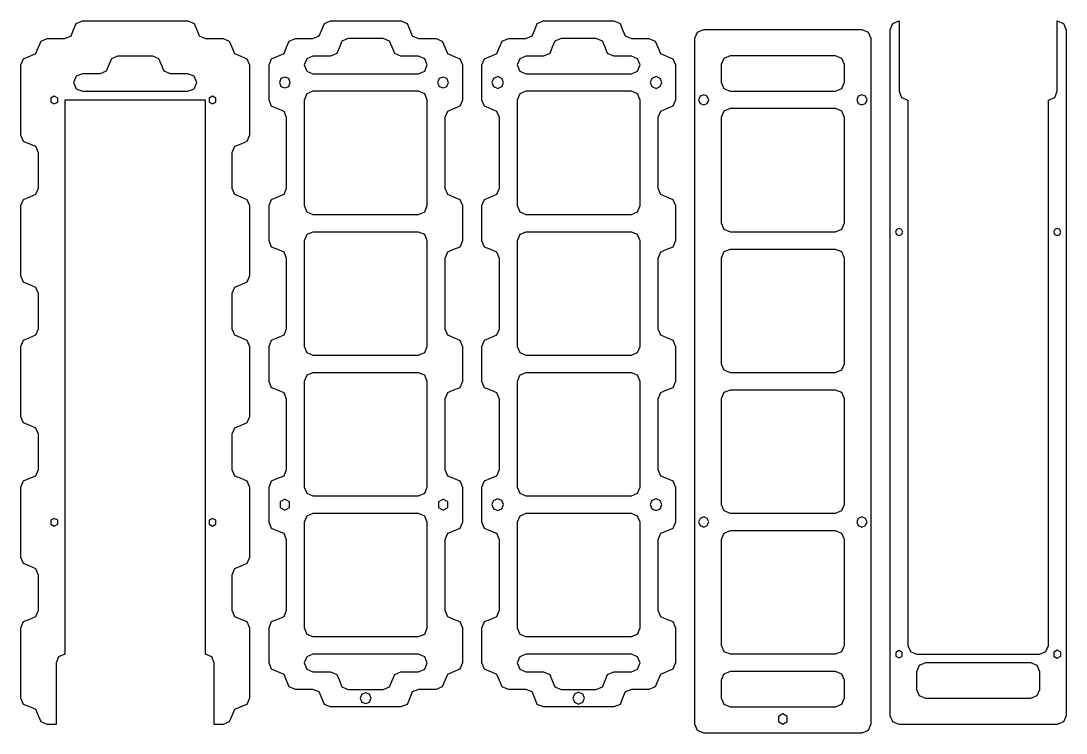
# Model space of a CAD drawing. Extents: x 1 to 198, y -191 to -1.
# Drawn here: x 75 to 182, y -189.7 to -116.9 of the extents above; entities that cross this region are included whole.
import ezdxf

# ---------------------------------------------------------------- set-up
doc = ezdxf.new("R2010")
doc.units = 0

msp = doc.modelspace()

# ---------------------------------------------------------------- linework, layer by layer
at = {"layer": '39', "color": 18}
for points in [[(78.632406, -187.067007), (78.632406, -187.967013), (78.632406, -188.867019), (77.732406, -188.867019), (77.096009, -188.603412), (76.832408, -187.967013), (76.568806, -187.330613), (75.932408, -187.067007), (75.29602, -186.80341), (75.03241, -186.167028), (75.03241, -185.267023), (75.03241, -184.367017), (75.03241, -183.467012), (75.03241, -182.567033), (75.03241, -181.667027), (75.03241, -180.767022), (75.03241, -179.867016), (75.03241, -178.967037), (75.296011, -178.330638), (75.932408, -178.067031), (76.568806, -177.803426), (76.832408, -177.167026), (76.832408, -176.26702), (76.832408, -175.367041), (76.832408, -174.467036), (76.832408, -173.56703), (76.568806, -172.93063), (75.932408, -172.667025), (75.29602, -172.403428), (75.03241, -171.767046), (75.03241, -170.86704), (75.03241, -169.967035), (75.03241, -169.067029), (75.03241, -168.16705), (75.03241, -167.267044), (75.03241, -166.367039), (75.03241, -165.467033), (75.03241, -164.567054), (75.296011, -163.930655), (75.932408, -163.667049), (76.568806, -163.403443), (76.832408, -162.767043), (76.832408, -161.867038), (76.832408, -160.967059), (76.832408, -160.067053), (76.832408, -159.167048), (76.568806, -158.530648), (75.932408, -158.267042), (75.29602, -158.003445), (75.03241, -157.367063), (75.03241, -156.467057), (75.03241, -155.567052), (75.03241, -154.667073), (75.03241, -153.767067), (75.03241, -152.867062), (75.03241, -151.967056), (75.03241, -151.067077), (75.03241, -150.167072), (75.296011, -149.530672), (75.932408, -149.267066), (76.568806, -149.003461), (76.832408, -148.367061), (76.832408, -147.467081), (76.832408, -146.567076), (76.832408, -145.66707), (76.832408, -144.767065), (76.568797, -144.130682), (75.932408, -143.867086), (75.296011, -143.603479), (75.03241, -142.96708), (75.03241, -142.067075), (75.03241, -141.167069), (75.03241, -140.26709), (75.03241, -139.367085), (75.03241, -138.467079), (75.03241, -137.567074), (75.03241, -136.667094), (75.03241, -135.767089), (75.296011, -135.13069), (75.932408, -134.867083), (76.568806, -134.603478), (76.832408, -133.967078), (76.832408, -133.067099), (76.832408, -132.167093), (76.832408, -131.267088), (76.832408, -130.367082), (76.568797, -129.730699), (75.932408, -129.467103), (75.296011, -129.203497), (75.03241, -128.567098), (75.03241, -127.667092), (75.03241, -126.767087), (75.03241, -125.867107), (75.03241, -124.967102), (75.03241, -124.067096), (75.03241, -123.167091), (75.03241, -122.267112), (75.03241, -121.367106), (75.296011, -120.730707), (75.932408, -120.467101), (76.568806, -120.203495), (76.832408, -119.567095), (77.096018, -118.930713), (77.732406, -118.667116), (78.632406, -118.667116), (79.532404, -118.667116), (80.168802, -118.403511), (80.432404, -117.767111), (80.696005, -117.130711), (81.332401, -116.867105), (82.232402, -116.867105), (83.132399, -116.867105), (84.0324, -116.867105), (84.932397, -116.867105), (85.832395, -116.867105), (86.732395, -116.867105), (87.632395, -116.867105), (88.532393, -116.867105), (89.43239, -116.867105), (90.332391, -116.867105), (91.232388, -116.867105), (92.132388, -116.867105), (92.768785, -117.130711), (93.032386, -117.767111), (93.295988, -118.403511), (93.932386, -118.667116), (94.832384, -118.667116), (95.732384, -118.667116), (96.368772, -118.930713), (96.632382, -119.567095), (96.895983, -120.203495), (97.532382, -120.467101), (98.168779, -120.730707), (98.43238, -121.367106), (98.43238, -122.267112), (98.43238, -123.167091), (98.43238, -124.067096), (98.43238, -124.967102), (98.43238, -125.867107), (98.43238, -126.767087), (98.43238, -127.667092), (98.43238, -128.567098), (98.168779, -129.203497), (97.532382, -129.467103), (96.895993, -129.730699), (96.632382, -130.367082), (96.632382, -131.267088), (96.632382, -132.167093), (96.632382, -133.067099), (96.632382, -133.967078), (96.895983, -134.603478), (97.532382, -134.867083), (98.168779, -135.13069), (98.43238, -135.767089), (98.43238, -136.667094), (98.43238, -137.567074), (98.43238, -138.467079), (98.43238, -139.367085), (98.43238, -140.26709), (98.43238, -141.167069), (98.43238, -142.067075), (98.43238, -142.96708), (98.168779, -143.603479), (97.532382, -143.867086), (96.895993, -144.130682), (96.632382, -144.767065), (96.632382, -145.66707), (96.632382, -146.567076), (96.632382, -147.467081), (96.632382, -148.367061), (96.895983, -149.003461), (97.532382, -149.267066), (98.168779, -149.530672), (98.43238, -150.167072), (98.43238, -151.067077), (98.43238, -151.967056), (98.43238, -152.867062), (98.43238, -153.767067), (98.43238, -154.667073), (98.43238, -155.567052), (98.43238, -156.467057), (98.43238, -157.367063), (98.168769, -158.003445), (97.532382, -158.267042), (96.895983, -158.530648), (96.632382, -159.167048), (96.632382, -160.067053), (96.632382, -160.967059), (96.632382, -161.867038), (96.632382, -162.767043), (96.895983, -163.403443), (97.532382, -163.667049), (98.168779, -163.930655), (98.43238, -164.567054), (98.43238, -165.467033), (98.43238, -166.367039), (98.43238, -167.267044), (98.43238, -168.16705), (98.43238, -169.067029), (98.43238, -169.967035), (98.43238, -170.86704), (98.43238, -171.767046), (98.168769, -172.403428), (97.532382, -172.667025), (96.895983, -172.93063), (96.632382, -173.56703), (96.632382, -174.467036), (96.632382, -175.367041), (96.632382, -176.26702), (96.632382, -177.167026), (96.895983, -177.803426), (97.532382, -178.067031), (98.168779, -178.330638), (98.43238, -178.967037), (98.43238, -179.867016), (98.43238, -180.767022), (98.43238, -181.667027), (98.43238, -182.567033), (98.43238, -183.467012), (98.43238, -184.367017), (98.43238, -185.267023), (98.43238, -186.167028), (98.168769, -186.80341), (97.532382, -187.067007), (96.895983, -187.330613), (96.632382, -187.967013), (96.368781, -188.603412), (95.732384, -188.867019), (94.832384, -188.867019), (94.832384, -187.967013), (94.832384, -187.067007), (94.832384, -186.167028), (94.832384, -185.267023), (94.832384, -184.367017), (94.832384, -183.467012), (94.832384, -182.567033), (94.568783, -181.930634), (93.932386, -181.667027), (93.932386, -180.767022), (93.932386, -179.867016), (93.932386, -178.967037), (93.932386, -178.067031), (93.932386, -177.167026), (93.932386, -176.26702), (93.932386, -175.367041), (93.932386, -174.467036), (93.932386, -173.56703), (93.932386, -172.667025), (93.932386, -171.767046), (93.932386, -170.86704), (93.932386, -169.967035), (93.932386, -169.067029), (93.932386, -168.16705), (93.932386, -167.267044), (93.932386, -166.367039), (93.932386, -165.467033), (93.932386, -164.567054), (93.932386, -163.667049), (93.932386, -162.767043), (93.932386, -161.867038), (93.932386, -160.967059), (93.932386, -160.067053), (93.932386, -159.167048), (93.932386, -158.267042), (93.932386, -157.367063), (93.932386, -156.467057), (93.932386, -155.567052), (93.932386, -154.667073), (93.932386, -153.767067), (93.932386, -152.867062), (93.932386, -151.967056), (93.932386, -151.067077), (93.932386, -150.167072), (93.932386, -149.267066), (93.932386, -148.367061), (93.932386, -147.467081), (93.932386, -146.567076), (93.932386, -145.66707), (93.932386, -144.767065), (93.932386, -143.867086), (93.932386, -142.96708), (93.932386, -142.067075), (93.932386, -141.167069), (93.932386, -140.26709), (93.932386, -139.367085), (93.932386, -138.467079), (93.932386, -137.567074), (93.932386, -136.667094), (93.932386, -135.767089), (93.932386, -134.867083), (93.932386, -133.967078), (93.932386, -133.067099), (93.932386, -132.167093), (93.932386, -131.267088), (93.932386, -130.367082), (93.932386, -129.467103), (93.932386, -128.567098), (93.932386, -127.667092), (93.932386, -126.767087), (93.932386, -125.867107), (93.932386, -124.967102), (93.032386, -124.967102), (92.132388, -124.967102), (91.232388, -124.967102), (90.332391, -124.967102), (89.43239, -124.967102), (88.532393, -124.967102), (87.632395, -124.967102), (86.732395, -124.967102), (85.832395, -124.967102), (84.932397, -124.967102), (84.0324, -124.967102), (83.132399, -124.967102), (82.232402, -124.967102), (81.332401, -124.967102), (80.432404, -124.967102), (79.532404, -124.967102), (79.532404, -125.867107), (79.532404, -126.767087), (79.532404, -127.667092), (79.532404, -128.567098), (79.532404, -129.467103), (79.532404, -130.367082), (79.532404, -131.267088), (79.532404, -132.167093), (79.532404, -133.067099), (79.532404, -133.967078), (79.532404, -134.867083), (79.532404, -135.767089), (79.532404, -136.667094), (79.532404, -137.567074), (79.532404, -138.467079), (79.532404, -139.367085), (79.532404, -140.26709), (79.532404, -141.167069), (79.532404, -142.067075), (79.532404, -142.96708), (79.532404, -143.867086), (79.532404, -144.767065), (79.532404, -145.66707), (79.532404, -146.567076), (79.532404, -147.467081), (79.532404, -148.367061), (79.532404, -149.267066), (79.532404, -150.167072), (79.532404, -151.067077), (79.532404, -151.967056), (79.532404, -152.867062), (79.532404, -153.767067), (79.532404, -154.667073), (79.532404, -155.567052), (79.532404, -156.467057), (79.532404, -157.367063), (79.532404, -158.267042), (79.532404, -159.167048), (79.532404, -160.067053), (79.532404, -160.967059), (79.532404, -161.867038), (79.532404, -162.767043), (79.532404, -163.667049), (79.532404, -164.567054), (79.532404, -165.467033), (79.532404, -166.367039), (79.532404, -167.267044), (79.532404, -168.16705), (79.532404, -169.067029), (79.532404, -169.967035), (79.532404, -170.86704), (79.532404, -171.767046), (79.532404, -172.667025), (79.532404, -173.56703), (79.532404, -174.467036), (79.532404, -175.367041), (79.532404, -176.26702), (79.532404, -177.167026), (79.532404, -178.067031), (79.532404, -178.967037), (79.532404, -179.867016), (79.532404, -180.767022), (79.532404, -181.667027), (78.896007, -181.930634), (78.632406, -182.567033), (78.632406, -183.467012), (78.632406, -184.367017), (78.632406, -185.267023), (78.632406, -186.167028), (78.632406, -187.067007)], [(107.63237, -187.067007), (106.732369, -187.067007), (106.095982, -186.80341), (105.832372, -186.167028), (105.56877, -185.530628), (104.932372, -185.267023), (104.032374, -185.267023), (103.132374, -185.267023), (102.495977, -185.003416), (102.232376, -184.367017), (101.968774, -183.730617), (101.332376, -183.467012), (100.695988, -183.203415), (100.432378, -182.567033), (100.432378, -181.667027), (100.432378, -180.767022), (100.432378, -179.867016), (100.432378, -178.967037), (100.695979, -178.330638), (101.332376, -178.067031), (101.968774, -177.803426), (102.232376, -177.167026), (102.232376, -176.26702), (102.232376, -175.367041), (102.232376, -174.467036), (102.232376, -173.56703), (102.232376, -172.667025), (102.232376, -171.767046), (102.232376, -170.86704), (102.232376, -169.967035), (101.968774, -169.330635), (101.332376, -169.067029), (100.695988, -168.803432), (100.432378, -168.16705), (100.432378, -167.267044), (100.432378, -166.367039), (100.432378, -165.467033), (100.432378, -164.567054), (100.695979, -163.930655), (101.332376, -163.667049), (101.968774, -163.403443), (102.232376, -162.767043), (102.232376, -161.867038), (102.232376, -160.967059), (102.232376, -160.067053), (102.232376, -159.167048), (102.232376, -158.267042), (102.232376, -157.367063), (102.232376, -156.467057), (102.232376, -155.567052), (101.968765, -154.930669), (101.332376, -154.667073), (100.695979, -154.403466), (100.432378, -153.767067), (100.432378, -152.867062), (100.432378, -151.967056), (100.432378, -151.067077), (100.432378, -150.167072), (100.695979, -149.530672), (101.332376, -149.267066), (101.968774, -149.003461), (102.232376, -148.367061), (102.232376, -147.467081), (102.232376, -146.567076), (102.232376, -145.66707), (102.232376, -144.767065), (102.232376, -143.867086), (102.232376, -142.96708), (102.232376, -142.067075), (102.232376, -141.167069), (101.968765, -140.530686), (101.332376, -140.26709), (100.695979, -140.003484), (100.432378, -139.367085), (100.432378, -138.467079), (100.432378, -137.567074), (100.432378, -136.667094), (100.432378, -135.767089), (100.695979, -135.13069), (101.332376, -134.867083), (101.968774, -134.603478), (102.232376, -133.967078), (102.232376, -133.067099), (102.232376, -132.167093), (102.232376, -131.267088), (102.232376, -130.367082), (102.232376, -129.467103), (102.232376, -128.567098), (102.232376, -127.667092), (102.232376, -126.767087), (101.968765, -126.130704), (101.332376, -125.867107), (100.695979, -125.603501), (100.432378, -124.967102), (100.432378, -124.067096), (100.432378, -123.167091), (100.432378, -122.267112), (100.432378, -121.367106), (100.695979, -120.730707), (101.332376, -120.467101), (101.968774, -120.203495), (102.232376, -119.567095), (102.495986, -118.930713), (103.132374, -118.667116), (104.032374, -118.667116), (104.932372, -118.667116), (105.56877, -118.403511), (105.832372, -117.767111), (106.095973, -117.130711), (106.732369, -116.867105), (107.63237, -116.867105), (108.532367, -116.867105), (109.432368, -116.867105), (110.332365, -116.867105), (111.232363, -116.867105), (112.132363, -116.867105), (113.032363, -116.867105), (113.932361, -116.867105), (114.568758, -117.130711), (114.832358, -117.767111), (115.09596, -118.403511), (115.732359, -118.667116), (116.632356, -118.667116), (117.532356, -118.667116), (118.168744, -118.930713), (118.432354, -119.567095), (118.695956, -120.203495), (119.332354, -120.467101), (119.968751, -120.730707), (120.232352, -121.367106), (120.232352, -122.267112), (120.232352, -123.167091), (120.232352, -124.067096), (120.232352, -124.967102), (119.968751, -125.603501), (119.332354, -125.867107), (118.695965, -126.130704), (118.432354, -126.767087), (118.432354, -127.667092), (118.432354, -128.567098), (118.432354, -129.467103), (118.432354, -130.367082), (118.432354, -131.267088), (118.432354, -132.167093), (118.432354, -133.067099), (118.432354, -133.967078), (118.695956, -134.603478), (119.332354, -134.867083), (119.968751, -135.13069), (120.232352, -135.767089), (120.232352, -136.667094), (120.232352, -137.567074), (120.232352, -138.467079), (120.232352, -139.367085), (119.968751, -140.003484), (119.332354, -140.26709), (118.695965, -140.530686), (118.432354, -141.167069), (118.432354, -142.067075), (118.432354, -142.96708), (118.432354, -143.867086), (118.432354, -144.767065), (118.432354, -145.66707), (118.432354, -146.567076), (118.432354, -147.467081), (118.432354, -148.367061), (118.695956, -149.003461), (119.332354, -149.267066), (119.968751, -149.530672), (120.232352, -150.167072), (120.232352, -151.067077), (120.232352, -151.967056), (120.232352, -152.867062), (120.232352, -153.767067), (119.968751, -154.403466), (119.332354, -154.667073), (118.695965, -154.930669), (118.432354, -155.567052), (118.432354, -156.467057), (118.432354, -157.367063), (118.432354, -158.267042), (118.432354, -159.167048), (118.432354, -160.067053), (118.432354, -160.967059), (118.432354, -161.867038), (118.432354, -162.767043), (118.695956, -163.403443), (119.332354, -163.667049), (119.968751, -163.930655), (120.232352, -164.567054), (120.232352, -165.467033), (120.232352, -166.367039), (120.232352, -167.267044), (120.232352, -168.16705), (119.968742, -168.803432), (119.332354, -169.067029), (118.695956, -169.330635), (118.432354, -169.967035), (118.432354, -170.86704), (118.432354, -171.767046), (118.432354, -172.667025), (118.432354, -173.56703), (118.432354, -174.467036), (118.432354, -175.367041), (118.432354, -176.26702), (118.432354, -177.167026), (118.695956, -177.803426), (119.332354, -178.067031), (119.968751, -178.330638), (120.232352, -178.967037), (120.232352, -179.867016), (120.232352, -180.767022), (120.232352, -181.667027), (120.232352, -182.567033), (119.968742, -183.203415), (119.332354, -183.467012), (118.695956, -183.730617), (118.432354, -184.367017), (118.168753, -185.003416), (117.532356, -185.267023), (116.632356, -185.267023), (115.732359, -185.267023), (115.09596, -185.530628), (114.832358, -186.167028), (114.568748, -186.80341), (113.932361, -187.067007), (113.032363, -187.067007), (112.132363, -187.067007), (111.232363, -187.067007), (110.332365, -187.067007), (109.432368, -187.067007), (108.532367, -187.067007), (107.63237, -187.067007)], [(129.432342, -187.067007), (128.532342, -187.067007), (127.895954, -186.80341), (127.632344, -186.167028), (127.368742, -185.530628), (126.732344, -185.267023), (125.832346, -185.267023), (124.932346, -185.267023), (124.295949, -185.003416), (124.032349, -184.367017), (123.768747, -183.730617), (123.132348, -183.467012), (122.495961, -183.203415), (122.232351, -182.567033), (122.232351, -181.667027), (122.232351, -180.767022), (122.232351, -179.867016), (122.232351, -178.967037), (122.495951, -178.330638), (123.132348, -178.067031), (123.768747, -177.803426), (124.032349, -177.167026), (124.032349, -176.26702), (124.032349, -175.367041), (124.032349, -174.467036), (124.032349, -173.56703), (124.032349, -172.667025), (124.032349, -171.767046), (124.032349, -170.86704), (124.032349, -169.967035), (123.768747, -169.330635), (123.132348, -169.067029), (122.495961, -168.803432), (122.232351, -168.16705), (122.232351, -167.267044), (122.232351, -166.367039), (122.232351, -165.467033), (122.232351, -164.567054), (122.495951, -163.930655), (123.132348, -163.667049), (123.768747, -163.403443), (124.032349, -162.767043), (124.032349, -161.867038), (124.032349, -160.967059), (124.032349, -160.067053), (124.032349, -159.167048), (124.032349, -158.267069), (124.032349, -157.367063), (124.032349, -156.467057), (124.032349, -155.567052), (123.768737, -154.930669), (123.132348, -154.667073), (122.495951, -154.403466), (122.232351, -153.767067), (122.232351, -152.867062), (122.232351, -151.967056), (122.232351, -151.067077), (122.232351, -150.167072), (122.495951, -149.530672), (123.132348, -149.267066), (123.768747, -149.003461), (124.032349, -148.367061), (124.032349, -147.467081), (124.032349, -146.567076), (124.032349, -145.66707), (124.032349, -144.767065), (124.032349, -143.867086), (124.032349, -142.96708), (124.032349, -142.067075), (124.032349, -141.167069), (123.768737, -140.530686), (123.132348, -140.26709), (122.495951, -140.003484), (122.232351, -139.367085), (122.232351, -138.467079), (122.232351, -137.567074), (122.232351, -136.667094), (122.232351, -135.767089), (122.495951, -135.13069), (123.132348, -134.867083), (123.768747, -134.603478), (124.032349, -133.967078), (124.032349, -133.067099), (124.032349, -132.167093), (124.032349, -131.267088), (124.032349, -130.367082), (124.032349, -129.467103), (124.032349, -128.567098), (124.032349, -127.667092), (124.032349, -126.767087), (123.768737, -126.130704), (123.132348, -125.867107), (122.495951, -125.603501), (122.232351, -124.967102), (122.232351, -124.067096), (122.232351, -123.167091), (122.232351, -122.267112), (122.232351, -121.367106), (122.495951, -120.730707), (123.132348, -120.467101), (123.768747, -120.203495), (124.032349, -119.567095), (124.295959, -118.930713), (124.932346, -118.667116), (125.832346, -118.667116), (126.732344, -118.667116), (127.368742, -118.403511), (127.632344, -117.767111), (127.895945, -117.130711), (128.532342, -116.867105), (129.432342, -116.867105), (130.33234, -116.867105), (131.23234, -116.867105), (132.132337, -116.867105), (133.032338, -116.867105), (133.932335, -116.867105), (134.832336, -116.867105), (135.732333, -116.867105), (136.36873, -117.130711), (136.632331, -117.767111), (136.895932, -118.403511), (137.532331, -118.667116), (138.432331, -118.667116), (139.332329, -118.667116), (139.968716, -118.930713), (140.232326, -119.567095), (140.495928, -120.203495), (141.132327, -120.467101), (141.768723, -120.730707), (142.032324, -121.367106), (142.032324, -122.267112), (142.032324, -123.167091), (142.032324, -124.067096), (142.032324, -124.967102), (141.768723, -125.603501), (141.132327, -125.867107), (140.495937, -126.130704), (140.232326, -126.767087), (140.232326, -127.667092), (140.232326, -128.567098), (140.232326, -129.467103), (140.232326, -130.367082), (140.232326, -131.267088), (140.232326, -132.167093), (140.232326, -133.067099), (140.232326, -133.967078), (140.495928, -134.603478), (141.132327, -134.867083), (141.768723, -135.13069), (142.032324, -135.767089), (142.032324, -136.667094), (142.032324, -137.567074), (142.032324, -138.467079), (142.032324, -139.367085), (141.768723, -140.003484), (141.132327, -140.26709), (140.495937, -140.530686), (140.232326, -141.167069), (140.232326, -142.067075), (140.232326, -142.96708), (140.232326, -143.867086), (140.232326, -144.767065), (140.232326, -145.66707), (140.232326, -146.567076), (140.232326, -147.467081), (140.232326, -148.367061), (140.495928, -149.003461), (141.132327, -149.267066), (141.768723, -149.530672), (142.032324, -150.167072), (142.032324, -151.067077), (142.032324, -151.967056), (142.032324, -152.867062), (142.032324, -153.767067), (141.768723, -154.403466), (141.132327, -154.667073), (140.495937, -154.930669), (140.232326, -155.567052), (140.232326, -156.467057), (140.232326, -157.367063), (140.232326, -158.267069), (140.232326, -159.167048), (140.232326, -160.067053), (140.232326, -160.967059), (140.232326, -161.867038), (140.232326, -162.767043), (140.495928, -163.403443), (141.132327, -163.667049), (141.768723, -163.930655), (142.032324, -164.567054), (142.032324, -165.467033), (142.032324, -166.367039), (142.032324, -167.267044), (142.032324, -168.16705), (141.768714, -168.803432), (141.132327, -169.067029), (140.495928, -169.330635), (140.232326, -169.967035), (140.232326, -170.86704), (140.232326, -171.767046), (140.232326, -172.667025), (140.232326, -173.56703), (140.232326, -174.467036), (140.232326, -175.367041), (140.232326, -176.26702), (140.232326, -177.167026), (140.495928, -177.803426), (141.132327, -178.067031), (141.768723, -178.330638), (142.032324, -178.967037), (142.032324, -179.867016), (142.032324, -180.767022), (142.032324, -181.667027), (142.032324, -182.567033), (141.768714, -183.203415), (141.132327, -183.467012), (140.495928, -183.730617), (140.232326, -184.367017), (139.968726, -185.003416), (139.332329, -185.267023), (138.432331, -185.267023), (137.532331, -185.267023), (136.895932, -185.530628), (136.632331, -186.167028), (136.368721, -186.80341), (135.732333, -187.067007), (134.832336, -187.067007), (133.932335, -187.067007), (133.032338, -187.067007), (132.132337, -187.067007), (131.23234, -187.067007), (130.33234, -187.067007), (129.432342, -187.067007)], [(181.132276, -117.767111), (181.132276, -116.867105), (181.768674, -117.130711), (182.032276, -117.767111), (182.032276, -118.667116), (182.032276, -119.567095), (182.032276, -120.467101), (182.032276, -121.367106), (182.032276, -122.267112), (182.032276, -123.167091), (182.032276, -124.067096), (182.032276, -124.967102), (182.032276, -125.867107), (182.032276, -126.767087), (182.032276, -127.667092), (182.032276, -128.567098), (182.032276, -129.467103), (182.032276, -130.367082), (182.032276, -131.267088), (182.032276, -132.167093), (182.032276, -133.067099), (182.032276, -133.967078), (182.032276, -134.867083), (182.032276, -135.767089), (182.032276, -136.667094), (182.032276, -137.567074), (182.032276, -138.467079), (182.032276, -139.367085), (182.032276, -140.26709), (182.032276, -141.167069), (182.032276, -142.067075), (182.032276, -142.96708), (182.032276, -143.867086), (182.032276, -144.767065), (182.032276, -145.66707), (182.032276, -146.567076), (182.032276, -147.467081), (182.032276, -148.367061), (182.032276, -149.267066), (182.032276, -150.167072), (182.032276, -151.067077), (182.032276, -151.967056), (182.032276, -152.867062), (182.032276, -153.767067), (182.032276, -154.667073), (182.032276, -155.567052), (182.032276, -156.467057), (182.032276, -157.367063), (182.032276, -158.267069), (182.032276, -159.167048), (182.032276, -160.067053), (182.032276, -160.967059), (182.032276, -161.867064), (182.032276, -162.767043), (182.032276, -163.667049), (182.032276, -164.567054), (182.032276, -165.46706), (182.032276, -166.367039), (182.032276, -167.267044), (182.032276, -168.16705), (182.032276, -169.067056), (182.032276, -169.967035), (182.032276, -170.86704), (182.032276, -171.767046), (182.032276, -172.667051), (182.032276, -173.56703), (182.032276, -174.467036), (182.032276, -175.367041), (182.032276, -176.267047), (182.032276, -177.167026), (182.032276, -178.067031), (182.032276, -178.967037), (182.032276, -179.867043), (182.032276, -180.767022), (182.032276, -181.667027), (182.032276, -182.567033), (182.032276, -183.467038), (182.032276, -184.367017), (182.032276, -185.267023), (182.032276, -186.167028), (182.032276, -187.067034), (182.032276, -187.967013), (181.768674, -188.603413), (181.132276, -188.867019), (180.232278, -188.867019), (179.332278, -188.867019), (178.43228, -188.867019), (177.53228, -188.867019), (176.632282, -188.867019), (175.732282, -188.867019), (174.832285, -188.867019), (173.932284, -188.867019), (173.032287, -188.867019), (172.132286, -188.867019), (171.232289, -188.867019), (170.332289, -188.867019), (169.432291, -188.867019), (168.532293, -188.867019), (167.632293, -188.867019), (166.732293, -188.867019), (165.832295, -188.867019), (164.932298, -188.867019), (164.295899, -188.603413), (164.032297, -187.967013), (164.032297, -187.067034), (164.032297, -186.167028), (164.032297, -185.267023), (164.032297, -184.367017), (164.032297, -183.467038), (164.032297, -182.567033), (164.032297, -181.667027), (164.032297, -180.767022), (164.032297, -179.867043), (164.032297, -178.967037), (164.032297, -178.067031), (164.032297, -177.167026), (164.032297, -176.267047), (164.032297, -175.367041), (164.032297, -174.467036), (164.032297, -173.56703), (164.032297, -172.667051), (164.032297, -171.767046), (164.032297, -170.86704), (164.032297, -169.967035), (164.032297, -169.067056), (164.032297, -168.16705), (164.032297, -167.267044), (164.032297, -166.367039), (164.032297, -165.46706), (164.032297, -164.567054), (164.032297, -163.667049), (164.032297, -162.767043), (164.032297, -161.867064), (164.032297, -160.967059), (164.032297, -160.067053), (164.032297, -159.167048), (164.032297, -158.267069), (164.032297, -157.367063), (164.032297, -156.467057), (164.032297, -155.567052), (164.032297, -154.667073), (164.032297, -153.767067), (164.032297, -152.867062), (164.032297, -151.967056), (164.032297, -151.067077), (164.032297, -150.167072), (164.032297, -149.267066), (164.032297, -148.367061), (164.032297, -147.467081), (164.032297, -146.567076), (164.032297, -145.66707), (164.032297, -144.767065), (164.032297, -143.867086), (164.032297, -142.96708), (164.032297, -142.067075), (164.032297, -141.167069), (164.032297, -140.26709), (164.032297, -139.367085), (164.032297, -138.467079), (164.032297, -137.567074), (164.032297, -136.667094), (164.032297, -135.767089), (164.032297, -134.867083), (164.032297, -133.967078), (164.032297, -133.067099), (164.032297, -132.167093), (164.032297, -131.267088), (164.032297, -130.367082), (164.032297, -129.467103), (164.032297, -128.567098), (164.032297, -127.667092), (164.032297, -126.767087), (164.032297, -125.867107), (164.032297, -124.967102), (164.032297, -124.067096), (164.032297, -123.167091), (164.032297, -122.267112), (164.032297, -121.367106), (164.032297, -120.467101), (164.032297, -119.567095), (164.032297, -118.667116), (164.032297, -117.767111), (164.295899, -117.130711), (164.932298, -116.867105), (164.932298, -117.767111), (164.932298, -118.667116), (164.932298, -119.567095), (164.932298, -120.467101), (164.932298, -121.367106), (164.932298, -122.267112), (164.932298, -123.167091), (164.932298, -124.067096), (165.195899, -124.703496), (165.832295, -124.967102), (165.832295, -125.867107), (165.832295, -126.767087), (165.832295, -127.667092), (165.832295, -128.567098), (165.832295, -129.467103), (165.832295, -130.367082), (165.832295, -131.267088), (165.832295, -132.167093), (165.832295, -133.067099), (165.832295, -133.967078), (165.832295, -134.867083), (165.832295, -135.767089), (165.832295, -136.667094), (165.832295, -137.567074), (165.832295, -138.467079), (165.832295, -139.367085), (165.832295, -140.26709), (165.832295, -141.167069), (165.832295, -142.067075), (165.832295, -142.96708), (165.832295, -143.867086), (165.832295, -144.767065), (165.832295, -145.66707), (165.832295, -146.567076), (165.832295, -147.467081), (165.832295, -148.367061), (165.832295, -149.267066), (165.832295, -150.167072), (165.832295, -151.067077), (165.832295, -151.967056), (165.832295, -152.867062), (165.832295, -153.767067), (165.832295, -154.667073), (165.832295, -155.567052), (165.832295, -156.467057), (165.832295, -157.367063), (165.832295, -158.267069), (165.832295, -159.167048), (165.832295, -160.067053), (165.832295, -160.967059), (165.832295, -161.867064), (165.832295, -162.767043), (165.832295, -163.667049), (165.832295, -164.567054), (165.832295, -165.46706), (165.832295, -166.367039), (165.832295, -167.267044), (165.832295, -168.16705), (165.832295, -169.067056), (165.832295, -169.967035), (165.832295, -170.86704), (165.832295, -171.767046), (165.832295, -172.667051), (165.832295, -173.56703), (165.832295, -174.467036), (165.832295, -175.367041), (165.832295, -176.267047), (165.832295, -177.167026), (165.832295, -178.067031), (165.832295, -178.967037), (165.832295, -179.867043), (165.832295, -180.767022), (166.095896, -181.403421), (166.732293, -181.667027), (167.632293, -181.667027), (168.532293, -181.667027), (169.432291, -181.667027), (170.332289, -181.667027), (171.232289, -181.667027), (172.132286, -181.667027), (173.032287, -181.667027), (173.932284, -181.667027), (174.832285, -181.667027), (175.732282, -181.667027), (176.632282, -181.667027), (177.53228, -181.667027), (178.43228, -181.667027), (179.332278, -181.667027), (179.968676, -181.403422), (180.232278, -180.767022), (180.232278, -179.867043), (180.232278, -178.967037), (180.232278, -178.067031), (180.232278, -177.167026), (180.232278, -176.267047), (180.232278, -175.367041), (180.232278, -174.467036), (180.232278, -173.56703), (180.232278, -172.667051), (180.232278, -171.767046), (180.232278, -170.86704), (180.232278, -169.967035), (180.232278, -169.067056), (180.232278, -168.16705), (180.232278, -167.267044), (180.232278, -166.367039), (180.232278, -165.46706), (180.232278, -164.567054), (180.232278, -163.667049), (180.232278, -162.767043), (180.232278, -161.867064), (180.232278, -160.967059), (180.232278, -160.067053), (180.232278, -159.167048), (180.232278, -158.267069), (180.232278, -157.367063), (180.232278, -156.467057), (180.232278, -155.567052), (180.232278, -154.667073), (180.232278, -153.767067), (180.232278, -152.867062), (180.232278, -151.967056), (180.232278, -151.067077), (180.232278, -150.167072), (180.232278, -149.267066), (180.232278, -148.367061), (180.232278, -147.467081), (180.232278, -146.567076), (180.232278, -145.66707), (180.232278, -144.767065), (180.232278, -143.867086), (180.232278, -142.96708), (180.232278, -142.067075), (180.232278, -141.167069), (180.232278, -140.26709), (180.232278, -139.367085), (180.232278, -138.467079), (180.232278, -137.567074), (180.232278, -136.667094), (180.232278, -135.767089), (180.232278, -134.867083), (180.232278, -133.967078), (180.232278, -133.067099), (180.232278, -132.167093), (180.232278, -131.267088), (180.232278, -130.367082), (180.232278, -129.467103), (180.232278, -128.567098), (180.232278, -127.667092), (180.232278, -126.767087), (180.232278, -125.867107), (180.232278, -124.967102), (180.868675, -124.703496), (181.132276, -124.067096), (181.132276, -123.167091), (181.132276, -122.267112), (181.132276, -121.367106), (181.132276, -120.467101), (181.132276, -119.567095), (181.132276, -118.667116), (181.132276, -117.767111)], [(104.932372, -122.267112), (105.832372, -122.267112), (106.732369, -122.267112), (107.63237, -122.267112), (108.532367, -122.267112), (109.432368, -122.267112), (110.332365, -122.267112), (111.232363, -122.267112), (112.132363, -122.267112), (113.032363, -122.267112), (113.932361, -122.267112), (114.832358, -122.267112), (115.732359, -122.267112), (116.368755, -122.003505), (116.632356, -121.367106), (116.368755, -120.730707), (115.732359, -120.467101), (114.832358, -120.467101), (113.932361, -120.467101), (113.295964, -120.203494), (113.032363, -119.567095), (112.768752, -118.930712), (112.132363, -118.667116), (111.232363, -118.667116), (110.332365, -118.667116), (109.432368, -118.667116), (108.532367, -118.667116), (107.89598, -118.930713), (107.63237, -119.567095), (107.368768, -120.203495), (106.732369, -120.467101), (105.832372, -120.467101), (104.932372, -120.467101), (104.295975, -120.730707), (104.032374, -121.367106), (104.295975, -122.003505), (104.932372, -122.267112)], [(126.732344, -122.267112), (127.632344, -122.267112), (128.532342, -122.267112), (129.432342, -122.267112), (130.33234, -122.267112), (131.23234, -122.267112), (132.132337, -122.267112), (133.032338, -122.267112), (133.932335, -122.267112), (134.832336, -122.267112), (135.732333, -122.267112), (136.632331, -122.267112), (137.532331, -122.267112), (138.168729, -122.003506), (138.432331, -121.367106), (138.168729, -120.730706), (137.532331, -120.467101), (136.632331, -120.467101), (135.732333, -120.467101), (135.095936, -120.203494), (134.832336, -119.567095), (134.568724, -118.930712), (133.932335, -118.667116), (133.032338, -118.667116), (132.132337, -118.667116), (131.23234, -118.667116), (130.33234, -118.667116), (129.695952, -118.930713), (129.432342, -119.567095), (129.16874, -120.203495), (128.532342, -120.467101), (127.632344, -120.467101), (126.732344, -120.467101), (126.095947, -120.730707), (125.832346, -121.367106), (126.095947, -122.003505), (126.732344, -122.267112)], [(144.932321, -189.740883), (144.295924, -189.477277), (144.032323, -188.840878), (144.032323, -187.940872), (144.032323, -187.040867), (144.032323, -186.140888), (144.032323, -185.240882), (144.032323, -184.340877), (144.032323, -183.440871), (144.032323, -182.540892), (144.032323, -181.640886), (144.032323, -180.740881), (144.032323, -179.840875), (144.032323, -178.940896), (144.032323, -178.040891), (144.032323, -177.140885), (144.032323, -176.24088), (144.032323, -175.340901), (144.032323, -174.440895), (144.032323, -173.540889), (144.032323, -172.640884), (144.032323, -171.740905), (144.032323, -170.840899), (144.032323, -169.940894), (144.032323, -169.040888), (144.032323, -168.140909), (144.032323, -167.240904), (144.032323, -166.340898), (144.032323, -165.440893), (144.032323, -164.540914), (144.032323, -163.640908), (144.032323, -162.740902), (144.032323, -161.840897), (144.032323, -160.940918), (144.032323, -160.040912), (144.032323, -159.140907), (144.032323, -158.240901), (144.032323, -157.340922), (144.032323, -156.440917), (144.032323, -155.540911), (144.032323, -154.640906), (144.032323, -153.740927), (144.032323, -152.840921), (144.032323, -151.940915), (144.032323, -151.04091), (144.032323, -150.140931), (144.032323, -149.240925), (144.032323, -148.34092), (144.032323, -147.440914), (144.032323, -146.540935), (144.032323, -145.64093), (144.032323, -144.740924), (144.032323, -143.840919), (144.032323, -142.940939), (144.032323, -142.040934), (144.032323, -141.140928), (144.032323, -140.240923), (144.032323, -139.340944), (144.032323, -138.440938), (144.032323, -137.540933), (144.032323, -136.640927), (144.032323, -135.740948), (144.032323, -134.840943), (144.032323, -133.940937), (144.032323, -133.040932), (144.032323, -132.140952), (144.032323, -131.240947), (144.032323, -130.340941), (144.032323, -129.440936), (144.032323, -128.540957), (144.032323, -127.640951), (144.032323, -126.740946), (144.032323, -125.84094), (144.032323, -124.940961), (144.032323, -124.040956), (144.032323, -123.14095), (144.032323, -122.240945), (144.032323, -121.340965), (144.032323, -120.44096), (144.032323, -119.540954), (144.032323, -118.640949), (144.295933, -118.004567), (144.932321, -117.74097), (145.832321, -117.74097), (146.732318, -117.74097), (147.632319, -117.74097), (148.532316, -117.74097), (149.432317, -117.74097), (150.332314, -117.74097), (151.232314, -117.74097), (152.132312, -117.74097), (153.032312, -117.74097), (153.93231, -117.74097), (154.83231, -117.74097), (155.732308, -117.74097), (156.632308, -117.74097), (157.532305, -117.74097), (158.432306, -117.74097), (159.332303, -117.74097), (160.232304, -117.74097), (161.132301, -117.74097), (161.76869, -118.004566), (162.032301, -118.640949), (162.032301, -119.540954), (162.032301, -120.44096), (162.032301, -121.340965), (162.032301, -122.240945), (162.032301, -123.14095), (162.032301, -124.040956), (162.032301, -124.940961), (162.032301, -125.84094), (162.032301, -126.740946), (162.032301, -127.640951), (162.032301, -128.540957), (162.032301, -129.440936), (162.032301, -130.340941), (162.032301, -131.240947), (162.032301, -132.140952), (162.032301, -133.040932), (162.032301, -133.940937), (162.032301, -134.840943), (162.032301, -135.740948), (162.032301, -136.640927), (162.032301, -137.540933), (162.032301, -138.440938), (162.032301, -139.340944), (162.032301, -140.240923), (162.032301, -141.140928), (162.032301, -142.040934), (162.032301, -142.940939), (162.032301, -143.840919), (162.032301, -144.740924), (162.032301, -145.64093), (162.032301, -146.540935), (162.032301, -147.440914), (162.032301, -148.34092), (162.032301, -149.240925), (162.032301, -150.140931), (162.032301, -151.04091), (162.032301, -151.940915), (162.032301, -152.840921), (162.032301, -153.740927), (162.032301, -154.640906), (162.032301, -155.540911), (162.032301, -156.440917), (162.032301, -157.340922), (162.032301, -158.240901), (162.032301, -159.140907), (162.032301, -160.040912), (162.032301, -160.940918), (162.032301, -161.840897), (162.032301, -162.740902), (162.032301, -163.640908), (162.032301, -164.540914), (162.032301, -165.440893), (162.032301, -166.340898), (162.032301, -167.240904), (162.032301, -168.140909), (162.032301, -169.040888), (162.032301, -169.940894), (162.032301, -170.840899), (162.032301, -171.740905), (162.032301, -172.640884), (162.032301, -173.540889), (162.032301, -174.440895), (162.032301, -175.340901), (162.032301, -176.24088), (162.032301, -177.140885), (162.032301, -178.040891), (162.032301, -178.940896), (162.032301, -179.840875), (162.032301, -180.740881), (162.032301, -181.640886), (162.032301, -182.540892), (162.032301, -183.440871), (162.032301, -184.340877), (162.032301, -185.240882), (162.032301, -186.140888), (162.032301, -187.040867), (162.032301, -187.940872), (162.032301, -188.840878), (161.7687, -189.477278), (161.132301, -189.740883), (160.232304, -189.740883), (159.332303, -189.740883), (158.432306, -189.740883), (157.532305, -189.740883), (156.632308, -189.740883), (155.732308, -189.740883), (154.83231, -189.740883), (153.93231, -189.740883), (153.032312, -189.740883), (152.132312, -189.740883), (151.232314, -189.740883), (150.332314, -189.740883), (149.432317, -189.740883), (148.532316, -189.740883), (147.632319, -189.740883), (146.732318, -189.740883), (145.832321, -189.740883), (144.932321, -189.740883)], [(81.332401, -124.067096), (82.232402, -124.067096), (83.132399, -124.067096), (84.0324, -124.067096), (84.932397, -124.067096), (85.832395, -124.067096), (86.732395, -124.067096), (87.632395, -124.067096), (88.532393, -124.067096), (89.43239, -124.067096), (90.332391, -124.067096), (91.232388, -124.067096), (92.132388, -124.067096), (92.768785, -123.80349), (93.032386, -123.167091), (92.768776, -122.530709), (92.132388, -122.267112), (91.232388, -122.267112), (90.332391, -122.267112), (89.695992, -122.003506), (89.43239, -121.367106), (89.16879, -120.730707), (88.532393, -120.467101), (87.632395, -120.467101), (86.732395, -120.467101), (85.832395, -120.467101), (84.932397, -120.467101), (84.296, -120.730707), (84.0324, -121.367106), (83.768798, -122.003506), (83.132399, -122.267112), (82.232402, -122.267112), (81.332401, -122.267112), (80.696014, -122.530709), (80.432404, -123.167091), (80.696005, -123.80349), (81.332401, -124.067096)], [(147.632319, -124.040956), (148.532316, -124.040956), (149.432317, -124.040956), (150.332314, -124.040956), (151.232314, -124.040956), (152.132312, -124.040956), (153.032312, -124.040956), (153.93231, -124.040956), (154.83231, -124.040956), (155.732308, -124.040956), (156.632308, -124.040956), (157.532305, -124.040956), (158.432306, -124.040956), (159.068703, -123.777349), (159.332303, -123.14095), (159.332303, -122.240945), (159.332303, -121.340965), (159.068703, -120.704566), (158.432306, -120.44096), (157.532305, -120.44096), (156.632308, -120.44096), (155.732308, -120.44096), (154.83231, -120.44096), (153.93231, -120.44096), (153.032312, -120.44096), (152.132312, -120.44096), (151.232314, -120.44096), (150.332314, -120.44096), (149.432317, -120.44096), (148.532316, -120.44096), (147.632319, -120.44096), (146.99592, -120.704565), (146.732318, -121.340965), (146.732318, -122.240945), (146.732318, -123.14095), (146.99592, -123.77735), (147.632319, -124.040956)], [(102.052375, -122.607313), (101.658466, -122.772321), (101.495557, -123.167104), (101.658466, -123.561887), (102.052375, -123.726896), (102.446285, -123.561887), (102.609193, -123.167104), (102.446285, -122.772321), (102.052375, -122.607313)], [(118.252356, -122.607313), (117.858446, -122.772321), (117.695537, -123.167104), (117.858446, -123.561887), (118.252356, -123.726896), (118.646265, -123.561887), (118.809174, -123.167104), (118.646265, -122.772321), (118.252356, -122.607313)], [(123.852347, -122.567705), (123.428508, -122.743265), (123.252948, -123.167104), (123.428508, -123.590944), (123.852347, -123.766504), (124.276187, -123.590944), (124.451747, -123.167104), (124.276187, -122.743265), (123.852347, -122.567705)], [(140.052328, -122.567705), (139.628489, -122.743265), (139.452929, -123.167104), (139.628489, -123.590944), (140.052328, -123.766504), (140.476167, -123.590944), (140.651727, -123.167104), (140.476167, -122.743265), (140.052328, -122.567705)], [(104.932372, -136.667094), (105.832372, -136.667094), (106.732369, -136.667094), (107.63237, -136.667094), (108.532367, -136.667094), (109.432368, -136.667094), (110.332365, -136.667094), (111.232363, -136.667094), (112.132363, -136.667094), (113.032363, -136.667094), (113.932361, -136.667094), (114.832358, -136.667094), (115.732359, -136.667094), (116.368755, -136.403488), (116.632356, -135.767089), (116.632356, -134.867083), (116.632356, -133.967078), (116.632356, -133.067099), (116.632356, -132.167093), (116.632356, -131.267088), (116.632356, -130.367082), (116.632356, -129.467103), (116.632356, -128.567098), (116.632356, -127.667092), (116.632356, -126.767087), (116.632356, -125.867107), (116.632356, -124.967102), (116.368755, -124.330703), (115.732359, -124.067096), (114.832358, -124.067096), (113.932361, -124.067096), (113.032363, -124.067096), (112.132363, -124.067096), (111.232363, -124.067096), (110.332365, -124.067096), (109.432368, -124.067096), (108.532367, -124.067096), (107.63237, -124.067096), (106.732369, -124.067096), (105.832372, -124.067096), (104.932372, -124.067096), (104.295975, -124.330703), (104.032374, -124.967102), (104.032374, -125.867107), (104.032374, -126.767087), (104.032374, -127.667092), (104.032374, -128.567098), (104.032374, -129.467103), (104.032374, -130.367082), (104.032374, -131.267088), (104.032374, -132.167093), (104.032374, -133.067099), (104.032374, -133.967078), (104.032374, -134.867083), (104.032374, -135.767089), (104.295975, -136.403488), (104.932372, -136.667094)], [(126.732344, -136.667094), (127.632344, -136.667094), (128.532342, -136.667094), (129.432342, -136.667094), (130.33234, -136.667094), (131.23234, -136.667094), (132.132337, -136.667094), (133.032338, -136.667094), (133.932335, -136.667094), (134.832336, -136.667094), (135.732333, -136.667094), (136.632331, -136.667094), (137.532331, -136.667094), (138.168729, -136.403489), (138.432331, -135.767089), (138.432331, -134.867083), (138.432331, -133.967078), (138.432331, -133.067099), (138.432331, -132.167093), (138.432331, -131.267088), (138.432331, -130.367082), (138.432331, -129.467103), (138.432331, -128.567098), (138.432331, -127.667092), (138.432331, -126.767087), (138.432331, -125.867107), (138.432331, -124.967102), (138.168729, -124.330702), (137.532331, -124.067096), (136.632331, -124.067096), (135.732333, -124.067096), (134.832336, -124.067096), (133.932335, -124.067096), (133.032338, -124.067096), (132.132337, -124.067096), (131.23234, -124.067096), (130.33234, -124.067096), (129.432342, -124.067096), (128.532342, -124.067096), (127.632344, -124.067096), (126.732344, -124.067096), (126.095947, -124.330703), (125.832346, -124.967102), (125.832346, -125.867107), (125.832346, -126.767087), (125.832346, -127.667092), (125.832346, -128.567098), (125.832346, -129.467103), (125.832346, -130.367082), (125.832346, -131.267088), (125.832346, -132.167093), (125.832346, -133.067099), (125.832346, -133.967078), (125.832346, -134.867083), (125.832346, -135.767089), (126.095947, -136.403488), (126.732344, -136.667094)], [(78.452405, -124.567502), (78.106341, -124.767302), (78.106341, -125.166902), (78.452405, -125.366702), (78.798468, -125.166902), (78.798468, -124.767302), (78.452405, -124.567502)], [(94.652385, -124.567502), (94.306322, -124.767302), (94.306322, -125.166902), (94.652385, -125.366702), (94.998449, -125.166902), (94.998449, -124.767302), (94.652385, -124.567502)], [(144.932321, -124.415341), (144.56066, -124.569287), (144.406713, -124.940948), (144.56066, -125.312608), (144.932321, -125.466555), (145.303981, -125.312608), (145.457928, -124.940948), (145.303981, -124.569287), (144.932321, -124.415341)], [(161.132301, -124.415341), (160.760641, -124.569287), (160.606694, -124.940948), (160.760641, -125.312608), (161.132301, -125.466555), (161.503962, -125.312608), (161.657908, -124.940948), (161.503962, -124.569287), (161.132301, -124.415341)], [(147.632319, -138.440938), (148.532316, -138.440938), (149.432317, -138.440938), (150.332314, -138.440938), (151.232314, -138.440938), (152.132312, -138.440938), (153.032312, -138.440938), (153.93231, -138.440938), (154.83231, -138.440938), (155.732308, -138.440938), (156.632308, -138.440938), (157.532305, -138.440938), (158.432306, -138.440938), (159.068703, -138.177332), (159.332303, -137.540933), (159.332303, -136.640927), (159.332303, -135.740948), (159.332303, -134.840943), (159.332303, -133.940937), (159.332303, -133.040932), (159.332303, -132.140952), (159.332303, -131.240947), (159.332303, -130.340941), (159.332303, -129.440936), (159.332303, -128.540957), (159.332303, -127.640951), (159.332303, -126.740946), (159.068703, -126.104547), (158.432306, -125.84094), (157.532305, -125.84094), (156.632308, -125.84094), (155.732308, -125.84094), (154.83231, -125.84094), (153.93231, -125.84094), (153.032312, -125.84094), (152.132312, -125.84094), (151.232314, -125.84094), (150.332314, -125.84094), (149.432317, -125.84094), (148.532316, -125.84094), (147.632319, -125.84094), (146.99592, -126.104546), (146.732318, -126.740946), (146.732318, -127.640951), (146.732318, -128.540957), (146.732318, -129.440936), (146.732318, -130.340941), (146.732318, -131.240947), (146.732318, -132.140952), (146.732318, -133.040932), (146.732318, -133.940937), (146.732318, -134.840943), (146.732318, -135.740948), (146.732318, -136.640927), (146.732318, -137.540933), (146.99592, -138.177333), (147.632319, -138.440938)], [(104.932372, -151.067077), (105.832372, -151.067077), (106.732369, -151.067077), (107.63237, -151.067077), (108.532367, -151.067077), (109.432368, -151.067077), (110.332365, -151.067077), (111.232363, -151.067077), (112.132363, -151.067077), (113.032363, -151.067077), (113.932361, -151.067077), (114.832358, -151.067077), (115.732359, -151.067077), (116.368755, -150.803471), (116.632356, -150.167072), (116.632356, -149.267066), (116.632356, -148.367061), (116.632356, -147.467081), (116.632356, -146.567076), (116.632356, -145.66707), (116.632356, -144.767065), (116.632356, -143.867086), (116.632356, -142.96708), (116.632356, -142.067075), (116.632356, -141.167069), (116.632356, -140.26709), (116.632356, -139.367085), (116.368755, -138.730685), (115.732359, -138.467079), (114.832358, -138.467079), (113.932361, -138.467079), (113.032363, -138.467079), (112.132363, -138.467079), (111.232363, -138.467079), (110.332365, -138.467079), (109.432368, -138.467079), (108.532367, -138.467079), (107.63237, -138.467079), (106.732369, -138.467079), (105.832372, -138.467079), (104.932372, -138.467079), (104.295975, -138.730685), (104.032374, -139.367085), (104.032374, -140.26709), (104.032374, -141.167069), (104.032374, -142.067075), (104.032374, -142.96708), (104.032374, -143.867086), (104.032374, -144.767065), (104.032374, -145.66707), (104.032374, -146.567076), (104.032374, -147.467081), (104.032374, -148.367061), (104.032374, -149.267066), (104.032374, -150.167072), (104.295975, -150.803471), (104.932372, -151.067077)], [(126.732344, -151.067077), (127.632344, -151.067077), (128.532342, -151.067077), (129.432342, -151.067077), (130.33234, -151.067077), (131.23234, -151.067077), (132.132337, -151.067077), (133.032338, -151.067077), (133.932335, -151.067077), (134.832336, -151.067077), (135.732333, -151.067077), (136.632331, -151.067077), (137.532331, -151.067077), (138.168729, -150.803472), (138.432331, -150.167072), (138.432331, -149.267066), (138.432331, -148.367061), (138.432331, -147.467081), (138.432331, -146.567076), (138.432331, -145.66707), (138.432331, -144.767065), (138.432331, -143.867086), (138.432331, -142.96708), (138.432331, -142.067075), (138.432331, -141.167069), (138.432331, -140.26709), (138.432331, -139.367085), (138.168729, -138.730685), (137.532331, -138.467079), (136.632331, -138.467079), (135.732333, -138.467079), (134.832336, -138.467079), (133.932335, -138.467079), (133.032338, -138.467079), (132.132337, -138.467079), (131.23234, -138.467079), (130.33234, -138.467079), (129.432342, -138.467079), (128.532342, -138.467079), (127.632344, -138.467079), (126.732344, -138.467079), (126.095947, -138.730685), (125.832346, -139.367085), (125.832346, -140.26709), (125.832346, -141.167069), (125.832346, -142.067075), (125.832346, -142.96708), (125.832346, -143.867086), (125.832346, -144.767065), (125.832346, -145.66707), (125.832346, -146.567076), (125.832346, -147.467081), (125.832346, -148.367061), (125.832346, -149.267066), (125.832346, -150.167072), (126.095947, -150.803471), (126.732344, -151.067077)], [(164.932298, -138.84149), (165.196395, -138.731481), (165.305702, -138.467092), (165.196395, -138.202704), (164.932298, -138.092694), (164.668201, -138.202704), (164.558894, -138.467092), (164.668201, -138.731481), (164.932298, -138.84149)], [(181.132276, -138.84149), (181.396372, -138.731481), (181.50568, -138.467092), (181.396372, -138.202704), (181.132276, -138.092694), (180.868179, -138.202704), (180.758871, -138.467092), (180.868179, -138.731481), (181.132276, -138.84149)], [(147.632319, -152.840921), (148.532316, -152.840921), (149.432317, -152.840921), (150.332314, -152.840921), (151.232314, -152.840921), (152.132312, -152.840921), (153.032312, -152.840921), (153.93231, -152.840921), (154.83231, -152.840921), (155.732308, -152.840921), (156.632308, -152.840921), (157.532305, -152.840921), (158.432306, -152.840921), (159.068703, -152.577315), (159.332303, -151.940915), (159.332303, -151.04091), (159.332303, -150.140931), (159.332303, -149.240925), (159.332303, -148.34092), (159.332303, -147.440914), (159.332303, -146.540935), (159.332303, -145.64093), (159.332303, -144.740924), (159.332303, -143.840919), (159.332303, -142.940939), (159.332303, -142.040934), (159.332303, -141.140928), (159.068703, -140.504529), (158.432306, -140.240923), (157.532305, -140.240923), (156.632308, -140.240923), (155.732308, -140.240923), (154.83231, -140.240923), (153.93231, -140.240923), (153.032312, -140.240923), (152.132312, -140.240923), (151.232314, -140.240923), (150.332314, -140.240923), (149.432317, -140.240923), (148.532316, -140.240923), (147.632319, -140.240923), (146.99592, -140.504528), (146.732318, -141.140928), (146.732318, -142.040934), (146.732318, -142.940939), (146.732318, -143.840919), (146.732318, -144.740924), (146.732318, -145.64093), (146.732318, -146.540935), (146.732318, -147.440914), (146.732318, -148.34092), (146.732318, -149.240925), (146.732318, -150.140931), (146.732318, -151.04091), (146.732318, -151.940915), (146.99592, -152.577316), (147.632319, -152.840921)], [(104.932372, -165.467033), (105.832372, -165.467033), (106.732369, -165.467033), (107.63237, -165.467033), (108.532367, -165.467033), (109.432368, -165.467033), (110.332365, -165.467033), (111.232363, -165.467033), (112.132363, -165.467033), (113.032363, -165.467033), (113.932361, -165.467033), (114.832358, -165.467033), (115.732359, -165.467033), (116.368746, -165.203436), (116.632356, -164.567054), (116.632356, -163.667049), (116.632356, -162.767043), (116.632356, -161.867038), (116.632356, -160.967059), (116.632356, -160.067053), (116.632356, -159.167048), (116.632356, -158.267042), (116.632356, -157.367063), (116.632356, -156.467057), (116.632356, -155.567052), (116.632356, -154.667073), (116.632356, -153.767067), (116.368755, -153.130668), (115.732359, -152.867062), (114.832358, -152.867062), (113.932361, -152.867062), (113.032363, -152.867062), (112.132363, -152.867062), (111.232363, -152.867062), (110.332365, -152.867062), (109.432368, -152.867062), (108.532367, -152.867062), (107.63237, -152.867062), (106.732369, -152.867062), (105.832372, -152.867062), (104.932372, -152.867062), (104.295975, -153.130668), (104.032374, -153.767067), (104.032374, -154.667073), (104.032374, -155.567052), (104.032374, -156.467057), (104.032374, -157.367063), (104.032374, -158.267042), (104.032374, -159.167048), (104.032374, -160.067053), (104.032374, -160.967059), (104.032374, -161.867038), (104.032374, -162.767043), (104.032374, -163.667049), (104.032374, -164.567054), (104.295984, -165.203436), (104.932372, -165.467033)], [(126.732344, -165.467033), (127.632344, -165.467033), (128.532342, -165.467033), (129.432342, -165.467033), (130.33234, -165.467033), (131.23234, -165.467033), (132.132337, -165.467033), (133.032338, -165.467033), (133.932335, -165.467033), (134.832336, -165.467033), (135.732333, -165.467033), (136.632331, -165.467033), (137.532331, -165.467033), (138.16872, -165.203437), (138.432331, -164.567054), (138.432331, -163.667049), (138.432331, -162.767043), (138.432331, -161.867038), (138.432331, -160.967059), (138.432331, -160.067053), (138.432331, -159.167048), (138.432331, -158.267069), (138.432331, -157.367063), (138.432331, -156.467057), (138.432331, -155.567052), (138.432331, -154.667073), (138.432331, -153.767067), (138.168729, -153.130667), (137.532331, -152.867062), (136.632331, -152.867062), (135.732333, -152.867062), (134.832336, -152.867062), (133.932335, -152.867062), (133.032338, -152.867062), (132.132337, -152.867062), (131.23234, -152.867062), (130.33234, -152.867062), (129.432342, -152.867062), (128.532342, -152.867062), (127.632344, -152.867062), (126.732344, -152.867062), (126.095947, -153.130668), (125.832346, -153.767067), (125.832346, -154.667073), (125.832346, -155.567052), (125.832346, -156.467057), (125.832346, -157.367063), (125.832346, -158.267069), (125.832346, -159.167048), (125.832346, -160.067053), (125.832346, -160.967059), (125.832346, -161.867038), (125.832346, -162.767043), (125.832346, -163.667049), (125.832346, -164.567054), (126.095956, -165.203436), (126.732344, -165.467033)], [(147.632319, -167.240904), (148.532316, -167.240904), (149.432317, -167.240904), (150.332314, -167.240904), (151.232314, -167.240904), (152.132312, -167.240904), (153.032312, -167.240904), (153.93231, -167.240904), (154.83231, -167.240904), (155.732308, -167.240904), (156.632308, -167.240904), (157.532305, -167.240904), (158.432306, -167.240904), (159.068703, -166.977297), (159.332303, -166.340898), (159.332303, -165.440893), (159.332303, -164.540914), (159.332303, -163.640908), (159.332303, -162.740902), (159.332303, -161.840897), (159.332303, -160.940918), (159.332303, -160.040912), (159.332303, -159.140907), (159.332303, -158.240901), (159.332303, -157.340922), (159.332303, -156.440917), (159.332303, -155.540911), (159.068703, -154.904512), (158.432306, -154.640906), (157.532305, -154.640906), (156.632308, -154.640906), (155.732308, -154.640906), (154.83231, -154.640906), (153.93231, -154.640906), (153.032312, -154.640906), (152.132312, -154.640906), (151.232314, -154.640906), (150.332314, -154.640906), (149.432317, -154.640906), (148.532316, -154.640906), (147.632319, -154.640906), (146.99592, -154.904511), (146.732318, -155.540911), (146.732318, -156.440917), (146.732318, -157.340922), (146.732318, -158.240901), (146.732318, -159.140907), (146.732318, -160.040912), (146.732318, -160.940918), (146.732318, -161.840897), (146.732318, -162.740902), (146.732318, -163.640908), (146.732318, -164.540914), (146.732318, -165.440893), (146.732318, -166.340898), (146.99592, -166.977298), (147.632319, -167.240904)], [(102.052375, -165.807234), (101.56757, -166.087137), (101.56757, -166.646941), (102.052375, -166.926844), (102.53718, -166.646941), (102.53718, -166.087137), (102.052375, -165.807234)], [(118.252356, -165.807234), (117.767551, -166.087137), (117.767551, -166.646941), (118.252356, -166.926844), (118.737161, -166.646941), (118.737161, -166.087137), (118.252356, -165.807234)], [(123.852347, -165.767653), (123.428508, -165.943213), (123.252948, -166.367052), (123.428508, -166.790892), (123.852347, -166.966452), (124.276187, -166.790892), (124.451747, -166.367052), (124.276187, -165.943213), (123.852347, -165.767653)], [(140.052328, -165.767653), (139.628489, -165.943213), (139.452929, -166.367052), (139.628489, -166.790892), (140.052328, -166.966452), (140.476167, -166.790892), (140.651727, -166.367052), (140.476167, -165.943213), (140.052328, -165.767653)], [(78.452405, -167.76745), (78.106341, -167.96725), (78.106341, -168.36685), (78.452405, -168.56665), (78.798468, -168.36685), (78.798468, -167.96725), (78.452405, -167.76745)], [(94.652385, -167.76745), (94.306322, -167.96725), (94.306322, -168.36685), (94.652385, -168.56665), (94.998449, -168.36685), (94.998449, -167.96725), (94.652385, -167.76745)], [(104.932372, -179.867016), (105.832372, -179.867016), (106.732369, -179.867016), (107.63237, -179.867016), (108.532367, -179.867016), (109.432368, -179.867016), (110.332365, -179.867016), (111.232363, -179.867016), (112.132363, -179.867016), (113.032363, -179.867016), (113.932361, -179.867016), (114.832358, -179.867016), (115.732359, -179.867016), (116.368746, -179.603419), (116.632356, -178.967037), (116.632356, -178.067031), (116.632356, -177.167026), (116.632356, -176.26702), (116.632356, -175.367041), (116.632356, -174.467036), (116.632356, -173.56703), (116.632356, -172.667025), (116.632356, -171.767046), (116.632356, -170.86704), (116.632356, -169.967035), (116.632356, -169.067029), (116.632356, -168.16705), (116.368755, -167.530651), (115.732359, -167.267044), (114.832358, -167.267044), (113.932361, -167.267044), (113.032363, -167.267044), (112.132363, -167.267044), (111.232363, -167.267044), (110.332365, -167.267044), (109.432368, -167.267044), (108.532367, -167.267044), (107.63237, -167.267044), (106.732369, -167.267044), (105.832372, -167.267044), (104.932372, -167.267044), (104.295975, -167.530651), (104.032374, -168.16705), (104.032374, -169.067029), (104.032374, -169.967035), (104.032374, -170.86704), (104.032374, -171.767046), (104.032374, -172.667025), (104.032374, -173.56703), (104.032374, -174.467036), (104.032374, -175.367041), (104.032374, -176.26702), (104.032374, -177.167026), (104.032374, -178.067031), (104.032374, -178.967037), (104.295984, -179.603419), (104.932372, -179.867016)], [(126.732344, -179.867016), (127.632344, -179.867016), (128.532342, -179.867016), (129.432342, -179.867016), (130.33234, -179.867016), (131.23234, -179.867016), (132.132337, -179.867016), (133.032338, -179.867016), (133.932335, -179.867016), (134.832336, -179.867016), (135.732333, -179.867016), (136.632331, -179.867016), (137.532331, -179.867016), (138.16872, -179.60342), (138.432331, -178.967037), (138.432331, -178.067031), (138.432331, -177.167026), (138.432331, -176.26702), (138.432331, -175.367041), (138.432331, -174.467036), (138.432331, -173.56703), (138.432331, -172.667025), (138.432331, -171.767046), (138.432331, -170.86704), (138.432331, -169.967035), (138.432331, -169.067029), (138.432331, -168.16705), (138.168729, -167.53065), (137.532331, -167.267044), (136.632331, -167.267044), (135.732333, -167.267044), (134.832336, -167.267044), (133.932335, -167.267044), (133.032338, -167.267044), (132.132337, -167.267044), (131.23234, -167.267044), (130.33234, -167.267044), (129.432342, -167.267044), (128.532342, -167.267044), (127.632344, -167.267044), (126.732344, -167.267044), (126.095947, -167.530651), (125.832346, -168.16705), (125.832346, -169.067029), (125.832346, -169.967035), (125.832346, -170.86704), (125.832346, -171.767046), (125.832346, -172.667025), (125.832346, -173.56703), (125.832346, -174.467036), (125.832346, -175.367041), (125.832346, -176.26702), (125.832346, -177.167026), (125.832346, -178.067031), (125.832346, -178.967037), (126.095956, -179.603419), (126.732344, -179.867016)], [(144.932321, -167.615289), (144.56066, -167.769236), (144.406713, -168.140896), (144.56066, -168.512556), (144.932321, -168.666503), (145.303981, -168.512556), (145.457928, -168.140896), (145.303981, -167.769236), (144.932321, -167.615289)], [(161.132301, -167.615289), (160.760641, -167.769236), (160.606694, -168.140896), (160.760641, -168.512556), (161.132301, -168.666503), (161.503962, -168.512556), (161.657908, -168.140896), (161.503962, -167.769236), (161.132301, -167.615289)], [(147.632319, -181.640886), (148.532316, -181.640886), (149.432317, -181.640886), (150.332314, -181.640886), (151.232314, -181.640886), (152.132312, -181.640886), (153.032312, -181.640886), (153.93231, -181.640886), (154.83231, -181.640886), (155.732308, -181.640886), (156.632308, -181.640886), (157.532305, -181.640886), (158.432306, -181.640886), (159.068703, -181.37728), (159.332303, -180.740881), (159.332303, -179.840875), (159.332303, -178.940896), (159.332303, -178.040891), (159.332303, -177.140885), (159.332303, -176.24088), (159.332303, -175.340901), (159.332303, -174.440895), (159.332303, -173.540889), (159.332303, -172.640884), (159.332303, -171.740905), (159.332303, -170.840899), (159.332303, -169.940894), (159.068703, -169.304495), (158.432306, -169.040888), (157.532305, -169.040888), (156.632308, -169.040888), (155.732308, -169.040888), (154.83231, -169.040888), (153.93231, -169.040888), (153.032312, -169.040888), (152.132312, -169.040888), (151.232314, -169.040888), (150.332314, -169.040888), (149.432317, -169.040888), (148.532316, -169.040888), (147.632319, -169.040888), (146.99592, -169.304494), (146.732318, -169.940894), (146.732318, -170.840899), (146.732318, -171.740905), (146.732318, -172.640884), (146.732318, -173.540889), (146.732318, -174.440895), (146.732318, -175.340901), (146.732318, -176.24088), (146.732318, -177.140885), (146.732318, -178.040891), (146.732318, -178.940896), (146.732318, -179.840875), (146.732318, -180.740881), (146.99592, -181.377281), (147.632319, -181.640886)], [(108.532367, -185.267023), (109.432368, -185.267023), (110.332365, -185.267023), (111.232363, -185.267023), (112.132363, -185.267023), (112.768761, -185.003417), (113.032363, -184.367017), (113.295964, -183.730618), (113.932361, -183.467012), (114.832358, -183.467012), (115.732359, -183.467012), (116.368746, -183.203415), (116.632356, -182.567033), (116.368755, -181.930634), (115.732359, -181.667027), (114.832358, -181.667027), (113.932361, -181.667027), (113.032363, -181.667027), (112.132363, -181.667027), (111.232363, -181.667027), (110.332365, -181.667027), (109.432368, -181.667027), (108.532367, -181.667027), (107.63237, -181.667027), (106.732369, -181.667027), (105.832372, -181.667027), (104.932372, -181.667027), (104.295975, -181.930634), (104.032374, -182.567033), (104.295984, -183.203415), (104.932372, -183.467012), (105.832372, -183.467012), (106.732369, -183.467012), (107.368768, -183.730617), (107.63237, -184.367017), (107.89597, -185.003416), (108.532367, -185.267023)], [(130.33234, -185.267023), (131.23234, -185.267023), (132.132337, -185.267023), (133.032338, -185.267023), (133.932335, -185.267023), (134.568734, -185.003417), (134.832336, -184.367017), (135.095936, -183.730618), (135.732333, -183.467012), (136.632331, -183.467012), (137.532331, -183.467012), (138.16872, -183.203416), (138.432331, -182.567033), (138.168729, -181.930633), (137.532331, -181.667027), (136.632331, -181.667027), (135.732333, -181.667027), (134.832336, -181.667027), (133.932335, -181.667027), (133.032338, -181.667027), (132.132337, -181.667027), (131.23234, -181.667027), (130.33234, -181.667027), (129.432342, -181.667027), (128.532342, -181.667027), (127.632344, -181.667027), (126.732344, -181.667027), (126.095947, -181.930634), (125.832346, -182.567033), (126.095956, -183.203415), (126.732344, -183.467012), (127.632344, -183.467012), (128.532342, -183.467012), (129.16874, -183.730617), (129.432342, -184.367017), (129.695943, -185.003416), (130.33234, -185.267023)], [(164.932298, -182.041439), (165.256548, -181.854233), (165.256548, -181.479821), (164.932298, -181.292616), (164.608048, -181.479821), (164.608048, -181.854233), (164.932298, -182.041439)], [(181.132276, -182.066627), (181.478339, -181.866827), (181.478339, -181.467227), (181.132276, -181.267427), (180.786212, -181.467227), (180.786212, -181.866827), (181.132276, -182.066627)], [(179.332278, -184.367017), (179.332278, -183.467038), (179.068677, -182.830639), (178.43228, -182.567033), (177.53228, -182.567033), (176.632282, -182.567033), (175.732282, -182.567033), (174.832285, -182.567033), (173.932284, -182.567033), (173.032287, -182.567033), (172.132286, -182.567033), (171.232289, -182.567033), (170.332289, -182.567033), (169.432291, -182.567033), (168.532293, -182.567033), (167.632293, -182.567033), (166.995895, -182.830638), (166.732293, -183.467038), (166.732293, -184.367017), (166.732293, -185.267023), (166.995895, -185.903423), (167.632293, -186.167028), (168.532293, -186.167028), (169.432291, -186.167028), (170.332289, -186.167028), (171.232289, -186.167028), (172.132286, -186.167028), (173.032287, -186.167028), (173.932284, -186.167028), (174.832285, -186.167028), (175.732282, -186.167028), (176.632282, -186.167028), (177.53228, -186.167028), (178.43228, -186.167028), (179.068677, -185.903422), (179.332278, -185.267023), (179.332278, -184.367017)], [(147.632319, -187.040867), (148.532316, -187.040867), (149.432317, -187.040867), (150.332314, -187.040867), (151.232314, -187.040867), (152.132312, -187.040867), (153.032312, -187.040867), (153.93231, -187.040867), (154.83231, -187.040867), (155.732308, -187.040867), (156.632308, -187.040867), (157.532305, -187.040867), (158.432306, -187.040867), (159.068693, -186.77727), (159.332303, -186.140888), (159.332303, -185.240882), (159.332303, -184.340877), (159.068703, -183.704477), (158.432306, -183.440871), (157.532305, -183.440871), (156.632308, -183.440871), (155.732308, -183.440871), (154.83231, -183.440871), (153.93231, -183.440871), (153.032312, -183.440871), (152.132312, -183.440871), (151.232314, -183.440871), (150.332314, -183.440871), (149.432317, -183.440871), (148.532316, -183.440871), (147.632319, -183.440871), (146.99592, -183.704476), (146.732318, -184.340877), (146.732318, -185.240882), (146.732318, -186.140888), (146.995929, -186.777271), (147.632319, -187.040867)], [(110.332365, -185.607224), (109.938456, -185.772233), (109.775547, -186.167015), (109.938456, -186.561798), (110.332365, -186.726807), (110.726275, -186.561798), (110.889183, -186.167015), (110.726275, -185.772233), (110.332365, -185.607224)], [(132.132337, -185.567616), (131.708498, -185.743176), (131.532938, -186.167015), (131.708498, -186.590855), (132.132337, -186.766415), (132.556177, -186.590855), (132.731737, -186.167015), (132.556177, -185.743176), (132.132337, -185.567616)], [(153.032312, -187.77527), (152.577123, -188.038073), (152.577123, -188.563681), (153.032312, -188.826484), (153.487502, -188.563681), (153.487502, -188.038073), (153.032312, -187.77527)]]:
    msp.add_lwpolyline(points, dxfattribs=at)

doc.saveas('drawing.dxf')
